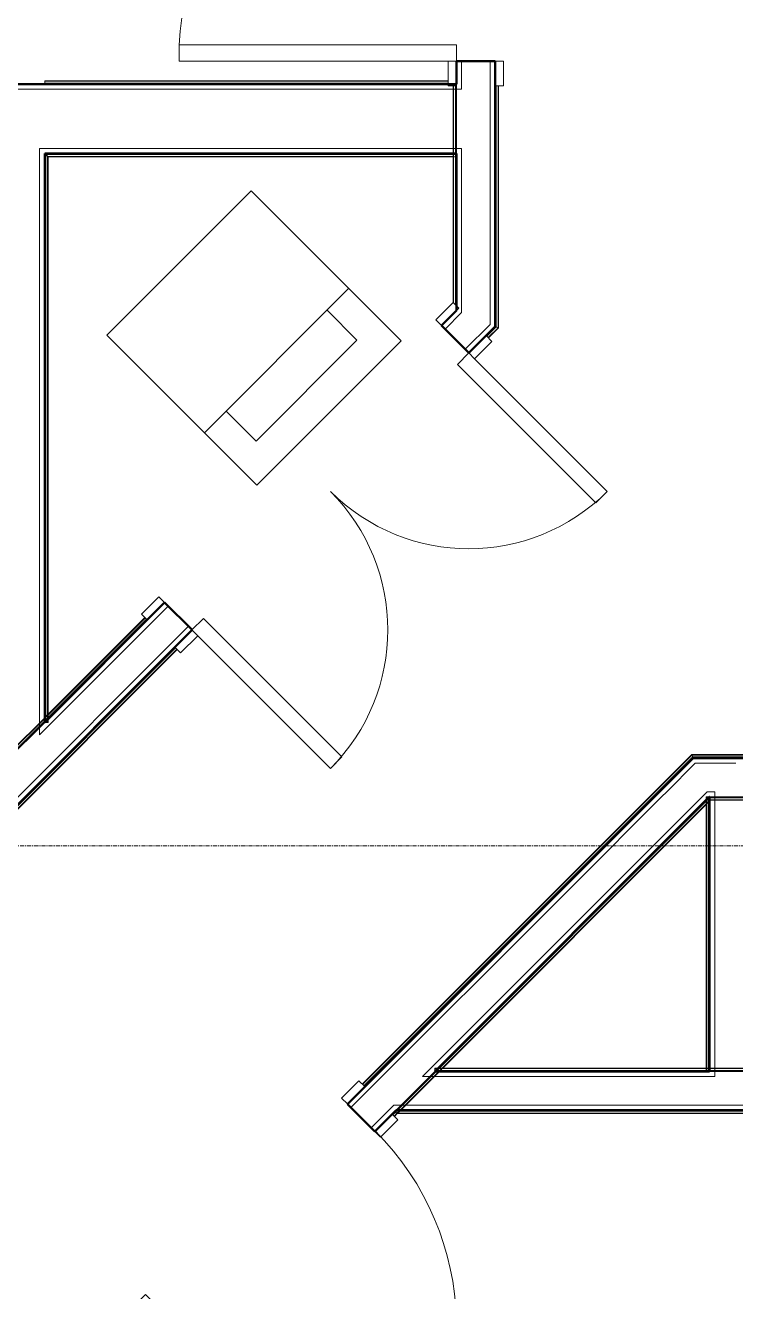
# Model space of a CAD drawing. Header units: inches. Extents: x -4235 to -464, y 9767 to 12344.
# Drawn here: x -2349.9 to -2262.8, y 11792.6 to 11947.7 of the extents above; entities that cross this region are included whole.
import ezdxf

# ---------------------------------------------------------------- set-up
doc = ezdxf.new("R2010")
doc.units = ezdxf.units.IN
doc.header["$MEASUREMENT"] = 0
doc.linetypes.add('Grid Line 1_2_', pattern=[0.875, 0.5, -0.125, 0.125, -0.125])
for name, color, linetype, lineweight in [('0-1', 7, 'Continuous', 5), ('0-2', 10, 'Continuous', 9), ('A-DOOR-1', 7, 'Continuous', 9), ('A-DOOR-2', 130, 'Continuous', 20), ('A-DOOR-FRAM-1', 130, 'Continuous', 20), ('A-WALL-1', 250, 'Continuous', 50), ('A-WALL-2', 50, 'Continuous', 13), ('A-WALL-3', 10, 'Continuous', 9), ('A-WALL-4', 254, 'Continuous', 9), ('A-WALL-5', 7, 'Continuous', 9), ('I-WALL-1', 250, 'Continuous', 50), ('I-WALL-2', 10, 'Continuous', 9), ('I-WALL-3', 254, 'Continuous', 9), ('I-WALL-4', 7, 'Continuous', 9), ('P-SANR-FIXT-1', 7, 'Continuous', 9), ('S-GRID-1', 1, 'Grid Line 1_2_', 9)]:
    doc.layers.add(name, color=color, linetype=linetype, lineweight=lineweight)

# ---------------------------------------------------------------- blocks, each defined once
blk = doc.blocks.new('Basic Wall _ INT - W4BØF - _5_8 GYP - 2X4 WOOD_BATT_ - 5_8 GYP_ - ___-2686781-BACKGROUND - 2ND FLOOR')
at = {"layer": 'A-WALL-3'}
for p, q in [((-2332.85, 11877.01), (-2334.97, 11874.89)), ((-2347.55, 11862.31), (-2352.3, 11857.56)), ((-2351.65, 11858.71), (-2347.55, 11862.8)), ((-2347.4, 11862.95), (-2347.35, 11863.01)), ((-2347.35, 11863.01), (-2347.25, 11863.1)), ((-2347.25, 11863.1), (-2347.14, 11863.22)), ((-2352.71, 11857.64), (-2352.59, 11857.76)), ((-2352.59, 11857.76), (-2352.5, 11857.85)), ((-2352.5, 11857.85), (-2352.44, 11857.91)), ((-2352.3, 11858.06), (-2351.68, 11858.68)), ((-2408.95, 11801.5), (-2408.95, 11801.41)), ((-2408.95, 11801.41), (-2408.95, 11801.2)), ((-2408.95, 11801.2), (-2408.95, 11801.11)), ((-2408.95, 11800.94), (-2408.95, 11800.91))]:
    blk.add_line(p, q, dxfattribs=at)
at = {"layer": 'A-WALL-4'}
for p, q in [((-2334.97, 11874.89), (-2347.55, 11862.31)), ((-2347.14, 11863.22), (-2335.21, 11875.14)), ((-2347.55, 11862.49), (-2351.67, 11858.37)), ((-2351.64, 11858.8), (-2347.55, 11862.89)), ((-2347.4, 11863.04), (-2347.35, 11863.1)), ((-2347.35, 11863.1), (-2347.25, 11863.19)), ((-2347.25, 11863.19), (-2347.14, 11863.31)), ((-2408.95, 11801.41), (-2352.71, 11857.64)), ((-2352.71, 11857.73), (-2352.59, 11857.85)), ((-2352.59, 11857.85), (-2352.5, 11857.94)), ((-2352.5, 11857.94), (-2352.44, 11858)), ((-2352.3, 11858.14), (-2351.68, 11858.77)), ((-2351.68, 11858.36), (-2352.3, 11857.74)), ((-2352.3, 11857.56), (-2408.95, 11800.91))]:
    blk.add_line(p, q, dxfattribs=at)
at = {"layer": 'A-WALL-5'}
for p, q in [((-2335.05, 11874.98), (-2347.55, 11862.49)), ((-2347.14, 11863.31), (-2335.26, 11875.18)), ((-2352.3, 11857.74), (-2408.95, 11801.09)), ((-2408.95, 11801.5), (-2352.71, 11857.73))]:
    blk.add_line(p, q, dxfattribs=at)
at = {"layer": 'A-WALL-5', "flags": 128}
for points in [[(-2408.95, 11801.09), (-2408.95, 11801.12), (-2408.95, 11801.2), (-2408.95, 11801.33), (-2408.95, 11801.5)], [(-2408.95, 11800.97), (-2408.95, 11801), (-2408.95, 11801.03), (-2408.95, 11801.05), (-2408.95, 11801.07), (-2408.95, 11801.08), (-2408.95, 11801.09)]]:
    blk.add_lwpolyline(points, dxfattribs=at)
blk = doc.blocks.new('Basic Wall _ INT - W4BØF - _5_8 GYP - 2X4 WOOD_BATT_ - 5_8 GYP_ - ___-2686782-BACKGROUND - 2ND FLOOR')
at = {"layer": 'A-WALL-3'}
for p, q in [((-2292.3, 11910.81), (-2292.32, 11910.82)), ((-2292.12, 11910.73), (-2292.18, 11910.76)), ((-2291.97, 11910.67), (-2292.12, 11910.73)), ((-2291.91, 11910.65), (-2291.97, 11910.67)), ((-2293.42, 11909.72), (-2295.55, 11907.6)), ((-2329.49, 11873.65), (-2331.61, 11871.53)), ((-2408.95, 11794.19), (-2408.95, 11794.16)), ((-2408.95, 11794), (-2408.95, 11793.91)), ((-2408.95, 11793.9), (-2408.95, 11793.7)), ((-2408.95, 11793.7), (-2408.95, 11793.61))]:
    blk.add_line(p, q, dxfattribs=at)
at = {"layer": 'A-WALL-4'}
for p, q in [((-2292.32, 11910.82), (-2293.42, 11909.72)), ((-2293.18, 11909.47), (-2291.97, 11910.67)), ((-2331.61, 11871.53), (-2408.95, 11794.19)), ((-2408.95, 11793.7), (-2331.36, 11871.29))]:
    blk.add_line(p, q, dxfattribs=at)
at = {"layer": 'A-WALL-5'}
for p, q in [((-2293.34, 11909.63), (-2292.2, 11910.77)), ((-2293.13, 11909.42), (-2291.91, 11910.65)), ((-2408.95, 11794.02), (-2331.52, 11871.44)), ((-2408.95, 11793.61), (-2331.32, 11871.24))]:
    blk.add_line(p, q, dxfattribs=at)
at = {"layer": 'A-WALL-5', "flags": 128}
for points in [[(-2292.28, 11910.8), (-2292.26, 11910.79), (-2292.24, 11910.78), (-2292.22, 11910.78), (-2292.21, 11910.77), (-2292.2, 11910.77), (-2292.2, 11910.77)], [(-2292.2, 11910.77), (-2292.18, 11910.76), (-2292.12, 11910.73), (-2292.03, 11910.7), (-2291.91, 11910.65)], [(-2408.95, 11794.02), (-2408.95, 11794.02), (-2408.95, 11794.03), (-2408.95, 11794.05), (-2408.95, 11794.07), (-2408.95, 11794.1), (-2408.95, 11794.13)], [(-2408.95, 11793.61), (-2408.95, 11793.78), (-2408.95, 11793.91), (-2408.95, 11793.99), (-2408.95, 11794.02)]]:
    blk.add_lwpolyline(points, dxfattribs=at)
blk = doc.blocks.new('Basic Wall _ INT - W4BØF - _5_8 GYP - 2X4 WOOD_BATT_ - 5_8 GYP_ - ___-2686784-BACKGROUND - 2ND FLOOR')
at = {"layer": 'A-WALL-3'}
for p, q in [((-2347.52, 11932), (-2347.55, 11932.02)), ((-2347.35, 11931.82), (-2347.41, 11931.88)), ((-2347.2, 11931.67), (-2347.34, 11931.82)), ((-2347.14, 11931.61), (-2347.2, 11931.67)), ((-2347.55, 11862.31), (-2347.52, 11862.31)), ((-2347.41, 11862.31), (-2347.35, 11862.31)), ((-2347.34, 11862.31), (-2347.2, 11862.31)), ((-2347.2, 11863.25), (-2347.2, 11863.11)), ((-2347.2, 11863.08), (-2347.2, 11862.97)), ((-2347.2, 11862.95), (-2347.2, 11862.88)), ((-2347.2, 11862.72), (-2347.2, 11862.66)), ((-2347.2, 11862.64), (-2347.2, 11862.31)), ((-2347.2, 11862.31), (-2347.14, 11862.31))]:
    blk.add_line(p, q, dxfattribs=at)
at = {"layer": 'A-WALL-4'}
for p, q in [((-2347.55, 11862.31), (-2347.55, 11932.02)), ((-2347.2, 11931.67), (-2347.2, 11863.25)), ((-2347.51, 11862.31), (-2347.55, 11862.31)), ((-2347.46, 11862.31), (-2347.51, 11862.31)), ((-2347.42, 11862.31), (-2347.46, 11862.31)), ((-2347.42, 11862.31), (-2347.42, 11862.43)), ((-2347.35, 11862.31), (-2347.42, 11862.31)), ((-2347.14, 11862.31), (-2347.35, 11862.31)), ((-2347.14, 11863.31), (-2347.14, 11863.17)), ((-2347.14, 11863.14), (-2347.14, 11863.03)), ((-2347.14, 11863.01), (-2347.14, 11862.94)), ((-2347.14, 11862.78), (-2347.14, 11862.72)), ((-2347.14, 11862.7), (-2347.14, 11862.31))]:
    blk.add_line(p, q, dxfattribs=at)
at = {"layer": 'A-WALL-5'}
for p, q in [((-2347.42, 11862.43), (-2347.42, 11931.9)), ((-2347.14, 11931.61), (-2347.14, 11863.31))]:
    blk.add_line(p, q, dxfattribs=at)
at = {"layer": 'A-WALL-5', "flags": 128}
for points in [[(-2347.51, 11931.98), (-2347.48, 11931.96), (-2347.46, 11931.94), (-2347.45, 11931.92), (-2347.43, 11931.91), (-2347.43, 11931.9), (-2347.42, 11931.9)], [(-2347.42, 11931.9), (-2347.4, 11931.88), (-2347.35, 11931.82), (-2347.25, 11931.73), (-2347.14, 11931.61)]]:
    blk.add_lwpolyline(points, dxfattribs=at)
blk = doc.blocks.new('Stacked Washer and Dryer - 26_x25_ - Private-1372850-BACKGROUND - 2ND FLOOR')
at = {"layer": 'P-SANR-FIXT-1'}
for p, q in [((0, 12.5), (26, 12.5)), ((0, 12.5), (0, -12.5)), ((16.90625, -12.5), (16.90625, 12.5)), ((26, 12.5), (26, -12.5)), ((22.09375, 8.75), (16.90625, 8.75)), ((22.09375, -8.75), (22.09375, 8.75)), ((16.90625, -8.75), (22.09375, -8.75)), ((26, -12.5), (0, -12.5))]:
    blk.add_line(p, q, dxfattribs=at)
blk = doc.blocks.new('SWING - DOUBLE - FLUSH - 4-0 x 6-8 - DUMMY-3207495-BACKGROUND - 2ND FLOOR')
at = {"layer": 'A-DOOR-1'}
for p, q in [((-27, 2.375), (-27, 3.375)), ((-27, 3.375), (-24, 3.375)), ((-24, 3.375), (-24, 2.375)), ((24, 2.375), (24, 3.375)), ((24, 3.375), (27, 3.375)), ((27, 3.375), (27, 2.375)), ((-24, 2.375), (-27, 2.375)), ((27, 2.375), (24, 2.375)), ((-27, -2.375), (-24, -2.375)), ((-27, -3.375), (-27, -2.375)), ((-24, -2.375), (-24, -3.375)), ((24, -2.375), (27, -2.375)), ((24, -3.375), (24, -2.375)), ((27, -2.375), (27, -3.375)), ((-24, -3.375), (-27, -3.375)), ((27, -3.375), (24, -3.375))]:
    blk.add_line(p, q, dxfattribs=at)
for centre, start, end in [((-24, -2.375), 270, 0), ((24, -2.375), 180, 270)]:
    blk.add_arc(centre, 24, start, end, dxfattribs=at)
at = {"layer": 'A-DOOR-2'}
for p, q in [((-22, -2.375), (-24, -2.375)), ((-22, -26.375), (-22, -2.375)), ((22, -2.375), (24, -2.375)), ((22, -26.375), (22, -2.375)), ((-24, -3.375), (-24, -26.375)), ((24, -3.375), (24, -26.375)), ((-24, -26.375), (-22, -26.375)), ((24, -26.375), (22, -26.375))]:
    blk.add_line(p, q, dxfattribs=at)
blk = doc.blocks.new('Basic Wall _ INT - W4BØF - _5_8 GYP - 2X4 WOOD_BATT_ - 5_8 GYP_ - ___-2694749-BACKGROUND - 2ND FLOOR')
at = {"layer": 'A-WALL-3'}
for p, q in [((-2266.08, 11853.2), (-2266.07, 11853.18)), ((-2261.29, 11853.2), (-2266.04, 11853.2)), ((-2266.03, 11853.06), (-2266, 11853)), ((-2266, 11853), (-2265.94, 11852.85)), ((-2103.97, 11853.2), (-2108.72, 11853.2)), ((-2076.21, 11853.2), (-2076.8, 11853.2)), ((-2076.17, 11853.2), (-2076.17, 11853.16)), ((-2076.17, 11853.18), (-2076.17, 11853.2)), ((-2076.17, 11853.16), (-2076.17, 11853.14)), ((-2076.17, 11853.14), (-2076.17, 11853.08)), ((-2076.17, 11853.08), (-2076.17, 11853.06)), ((-2076.17, 11853.06), (-2076.17, 11852.79)), ((-2076.17, 11853), (-2076.17, 11853.06)), ((-2076.17, 11852.85), (-2076.17, 11853)), ((-2265.94, 11852.85), (-2265.91, 11852.79)), ((-2265.94, 11852.85), (-2265.41, 11852.85)), ((-2265.37, 11852.85), (-2261.29, 11852.85)), ((-2261.14, 11852.85), (-2261.08, 11852.85)), ((-2261.08, 11852.85), (-2260.99, 11852.85)), ((-2260.99, 11852.85), (-2260.87, 11852.85)), ((-2109.14, 11852.85), (-2109.02, 11852.85)), ((-2109.02, 11852.85), (-2108.93, 11852.85)), ((-2108.93, 11852.85), (-2108.87, 11852.85)), ((-2108.72, 11852.85), (-2103.97, 11852.85)), ((-2103.83, 11852.85), (-2103.77, 11852.85)), ((-2103.77, 11852.85), (-2103.68, 11852.85)), ((-2103.68, 11852.85), (-2103.56, 11852.85)), ((-2076.8, 11852.85), (-2076.2, 11852.85)), ((-2076.17, 11852.79), (-2076.17, 11852.85))]:
    blk.add_line(p, q, dxfattribs=at)
at = {"layer": 'A-WALL-4'}
for p, q in [((-2266.03, 11853.08), (-2265.41, 11853.08)), ((-2265.4, 11853.08), (-2261.29, 11853.08)), ((-2108.72, 11853.2), (-2261.29, 11853.2)), ((-2108.72, 11853.08), (-2103.97, 11853.08)), ((-2076.8, 11853.2), (-2103.97, 11853.2)), ((-2076.8, 11853.08), (-2076.21, 11853.08)), ((-2265.91, 11852.79), (-2265.41, 11852.79)), ((-2265.37, 11852.79), (-2261.29, 11852.79)), ((-2261.14, 11852.79), (-2261.08, 11852.79)), ((-2261.08, 11852.79), (-2260.99, 11852.79)), ((-2260.99, 11852.79), (-2260.87, 11852.79)), ((-2260.87, 11852.85), (-2109.14, 11852.85)), ((-2109.14, 11852.79), (-2109.02, 11852.79)), ((-2109.02, 11852.79), (-2108.93, 11852.79)), ((-2108.93, 11852.79), (-2108.87, 11852.79)), ((-2108.72, 11852.79), (-2103.97, 11852.79)), ((-2103.83, 11852.79), (-2103.77, 11852.79)), ((-2103.77, 11852.79), (-2103.68, 11852.79)), ((-2103.68, 11852.79), (-2103.56, 11852.79)), ((-2103.56, 11852.85), (-2076.8, 11852.85)), ((-2076.8, 11852.79), (-2076.2, 11852.79))]:
    blk.add_line(p, q, dxfattribs=at)
at = {"layer": 'A-WALL-4', "flags": 128}
for points in [[(-2266.03, 11853.08), (-2266.03, 11853.08), (-2266.04, 11853.09), (-2266.04, 11853.1), (-2266.05, 11853.12), (-2266.06, 11853.14)], [(-2265.91, 11852.79), (-2265.96, 11852.91), (-2266, 11853), (-2266.02, 11853.06), (-2266.03, 11853.08)]]:
    blk.add_lwpolyline(points, dxfattribs=at)
at = {"layer": 'A-WALL-5'}
for p, q in [((-2266.06, 11853.14), (-2266.07, 11853.16)), ((-2261.29, 11853.08), (-2108.72, 11853.08)), ((-2103.97, 11853.08), (-2076.8, 11853.08)), ((-2260.87, 11852.79), (-2109.14, 11852.79)), ((-2103.56, 11852.79), (-2076.8, 11852.79))]:
    blk.add_line(p, q, dxfattribs=at)
blk = doc.blocks.new('Basic Wall _ INT - W4BØF - _5_8 GYP - 2X4 WOOD_BATT_ - 5_8 GYP_ - ___-2694750-BACKGROUND - 2ND FLOOR')
at = {"layer": 'A-WALL-3'}
for p, q in [((-2268.22, 11858.37), (-2268.2, 11858.31)), ((-2268.2, 11858.31), (-2268.14, 11858.16)), ((-2268.13, 11858.16), (-2268.11, 11858.09)), ((-2268.06, 11857.98), (-2268.05, 11857.95)), ((-2243.94, 11858.31), (-2243.82, 11858.31)), ((-2243.82, 11858.31), (-2243.73, 11858.31)), ((-2243.73, 11858.31), (-2243.67, 11858.31)), ((-2238.78, 11857.95), (-2243.53, 11857.95)), ((-2243.52, 11858.31), (-2238.79, 11858.31)), ((-2238.63, 11858.31), (-2238.57, 11858.31)), ((-2238.57, 11858.31), (-2238.48, 11858.31)), ((-2238.48, 11858.31), (-2238.36, 11858.31)), ((-2203.03, 11858.31), (-2169.78, 11858.31)), ((-2169.78, 11858.08), (-2203.03, 11858.08)), ((-2169.78, 11857.95), (-2203.03, 11857.95)), ((-2139.89, 11858.31), (-2139.78, 11858.31)), ((-2139.78, 11857.95), (-2139.89, 11857.95)), ((-2139.78, 11858.31), (-2076.8, 11858.31)), ((-2076.8, 11858.08), (-2139.78, 11858.08)), ((-2076.8, 11857.95), (-2139.78, 11857.95)), ((-2076.8, 11858.31), (-2076.17, 11858.31)), ((-2076.17, 11857.95), (-2076.8, 11857.95)), ((-2076.17, 11858.31), (-2076.17, 11858.37)), ((-2076.17, 11858.37), (-2076.17, 11858.25)), ((-2076.17, 11858.16), (-2076.17, 11858.31)), ((-2076.17, 11858.25), (-2076.17, 11858.16)), ((-2076.17, 11858.09), (-2076.17, 11858.16)), ((-2076.17, 11858.16), (-2076.17, 11858.1)), ((-2076.17, 11858.1), (-2076.17, 11858.08)), ((-2076.17, 11858.08), (-2076.17, 11858)), ((-2076.17, 11858.08), (-2076.17, 11858.08)), ((-2076.17, 11858), (-2076.17, 11857.95)), ((-2076.17, 11857.95), (-2076.17, 11857.98))]:
    blk.add_line(p, q, dxfattribs=at)
at = {"layer": 'A-WALL-4'}
for p, q in [((-2268.2, 11858.31), (-2243.94, 11858.31)), ((-2243.53, 11857.95), (-2268.05, 11857.95)), ((-2243.94, 11858.37), (-2243.82, 11858.37)), ((-2243.82, 11858.37), (-2243.73, 11858.37)), ((-2243.73, 11858.37), (-2243.67, 11858.37)), ((-2242.9, 11858.08), (-2243.52, 11858.08)), ((-2243.51, 11858.37), (-2238.79, 11858.37)), ((-2238.78, 11858.08), (-2242.88, 11858.08)), ((-2203.03, 11857.95), (-2238.78, 11857.95)), ((-2238.63, 11858.37), (-2238.57, 11858.37)), ((-2238.57, 11858.37), (-2238.48, 11858.37)), ((-2238.48, 11858.37), (-2238.36, 11858.37)), ((-2238.36, 11858.31), (-2203.03, 11858.31)), ((-2203.03, 11858.37), (-2169.78, 11858.37)), ((-2139.78, 11858.08), (-2139.89, 11858.08)), ((-2139.78, 11858.37), (-2076.17, 11858.37)), ((-2076.17, 11858.08), (-2076.8, 11858.08))]:
    blk.add_line(p, q, dxfattribs=at)
at = {"layer": 'A-WALL-5'}
for p, q in [((-2268.22, 11858.37), (-2243.94, 11858.37)), ((-2243.52, 11858.08), (-2268.1, 11858.08)), ((-2203.03, 11858.08), (-2238.78, 11858.08)), ((-2238.36, 11858.37), (-2203.03, 11858.37)), ((-2139.89, 11858.37), (-2139.78, 11858.37))]:
    blk.add_line(p, q, dxfattribs=at)
at = {"layer": 'A-WALL-5', "flags": 128}
for points in [[(-2268.1, 11858.08), (-2268.11, 11858.1), (-2268.13, 11858.16), (-2268.17, 11858.25), (-2268.22, 11858.37)], [(-2268.07, 11858), (-2268.08, 11858.02), (-2268.09, 11858.04), (-2268.09, 11858.06), (-2268.1, 11858.07), (-2268.1, 11858.08), (-2268.1, 11858.08)]]:
    blk.add_lwpolyline(points, dxfattribs=at)
blk = doc.blocks.new('Basic Wall _ INT - W4BØF - _5_8 GYP - 2X4 WOOD_BATT_ - 5_8 GYP_ - ___-2694751-BACKGROUND - 2ND FLOOR')
at = {"layer": 'A-WALL-3'}
for p, q in [((-2304.48, 11814.8), (-2304.48, 11814.78)), ((-2304.48, 11814.7), (-2304.48, 11814.72)), ((-2304.48, 11814.6), (-2304.48, 11814.52)), ((-2304.48, 11814.51), (-2304.48, 11814.45)), ((-2304.48, 11814.45), (-2304.48, 11814.39)), ((-2304.48, 11814.45), (-2304.42, 11814.45)), ((-2304.41, 11814.45), (-2304.25, 11814.45))]:
    blk.add_line(p, q, dxfattribs=at)
at = {"layer": 'A-WALL-4'}
for p, q in [((-2258.07, 11814.8), (-2304.48, 11814.8)), ((-2304.48, 11814.72), (-2304.48, 11814.74)), ((-2304.48, 11814.68), (-2304.48, 11814.7)), ((-2304.48, 11814.66), (-2304.48, 11814.68)), ((-2304.48, 11814.52), (-2304.48, 11814.6)), ((-2304.48, 11814.39), (-2304.48, 11814.51)), ((-2304.47, 11814.39), (-2304.31, 11814.39)), ((-2304.25, 11814.45), (-2258.07, 11814.45))]:
    blk.add_line(p, q, dxfattribs=at)
at = {"layer": 'A-WALL-5'}
for p, q in [((-2304.48, 11814.76), (-2304.48, 11814.8)), ((-2304.48, 11814.74), (-2304.48, 11814.76)), ((-2304.48, 11814.68), (-2258.07, 11814.68)), ((-2304.31, 11814.39), (-2258.07, 11814.39))]:
    blk.add_line(p, q, dxfattribs=at)
blk = doc.blocks.new('Basic Wall _ INT - W4BØF - _5_8 GYP - 2X4 WOOD_BATT_ - 5_8 GYP_ - ___-2694752-BACKGROUND - 2ND FLOOR')
at = {"layer": 'A-WALL-3'}
for p, q in [((-2299.73, 11819.97), (-2299.73, 11819.91)), ((-2299.73, 11819.91), (-2299.73, 11819.76)), ((-2299.73, 11819.91), (-2299.4, 11819.91)), ((-2299.73, 11819.76), (-2299.73, 11819.69)), ((-2299.73, 11819.58), (-2299.73, 11819.55)), ((-2299.38, 11819.91), (-2299.32, 11819.91)), ((-2299.16, 11819.91), (-2299.1, 11819.91)), ((-2299.07, 11819.91), (-2298.97, 11819.91)), ((-2298.93, 11819.91), (-2298.8, 11819.91)), ((-2266.45, 11819.91), (-2266.33, 11819.91)), ((-2266.33, 11819.91), (-2266.24, 11819.91)), ((-2266.24, 11819.91), (-2266.18, 11819.91)), ((-2266.04, 11819.91), (-2261.95, 11819.91)), ((-2261.29, 11819.55), (-2266.04, 11819.55))]:
    blk.add_line(p, q, dxfattribs=at)
at = {"layer": 'A-WALL-4'}
for p, q in [((-2299.73, 11819.68), (-2299.73, 11819.97)), ((-2299.73, 11819.97), (-2299.34, 11819.97)), ((-2299.61, 11819.68), (-2299.73, 11819.68)), ((-2299.73, 11819.6), (-2299.73, 11819.68)), ((-2299.73, 11819.55), (-2299.73, 11819.6)), ((-2266.04, 11819.55), (-2299.73, 11819.55)), ((-2299.32, 11819.97), (-2299.26, 11819.97)), ((-2299.1, 11819.97), (-2299.03, 11819.97)), ((-2299.01, 11819.97), (-2298.9, 11819.97)), ((-2298.87, 11819.97), (-2298.73, 11819.97)), ((-2298.8, 11819.91), (-2266.45, 11819.91)), ((-2266.45, 11819.97), (-2266.33, 11819.97)), ((-2266.33, 11819.97), (-2266.24, 11819.97)), ((-2266.24, 11819.97), (-2266.18, 11819.97)), ((-2266.04, 11819.97), (-2261.95, 11819.97)), ((-2261.92, 11819.68), (-2266.04, 11819.68))]:
    blk.add_line(p, q, dxfattribs=at)
at = {"layer": 'A-WALL-5'}
for p, q in [((-2266.04, 11819.68), (-2299.61, 11819.68)), ((-2298.73, 11819.97), (-2266.45, 11819.97))]:
    blk.add_line(p, q, dxfattribs=at)
blk = doc.blocks.new('Basic Wall _ INT - W4BØF - _5_8 GYP - 2X4 WOOD_BATT_ - 5_8 GYP_ - ___-2694755-BACKGROUND - 2ND FLOOR')
at = {"layer": 'A-WALL-3'}
for p, q in [((-2268.2, 11858.31), (-2268.22, 11858.37)), ((-2268.14, 11858.16), (-2268.2, 11858.31)), ((-2268.11, 11858.09), (-2268.13, 11858.16)), ((-2268.05, 11857.95), (-2268.06, 11857.98)), ((-2310.44, 11815.56), (-2308.32, 11817.69))]:
    blk.add_line(p, q, dxfattribs=at)
at = {"layer": 'A-WALL-4'}
for p, q in [((-2268.2, 11858.31), (-2308.57, 11817.93)), ((-2308.32, 11817.69), (-2268.05, 11857.95))]:
    blk.add_line(p, q, dxfattribs=at)
at = {"layer": 'A-WALL-5'}
for p, q in [((-2268.22, 11858.37), (-2308.61, 11817.98)), ((-2268.1, 11858.08), (-2308.41, 11817.77))]:
    blk.add_line(p, q, dxfattribs=at)
at = {"layer": 'A-WALL-5', "flags": 128}
for points in [[(-2268.22, 11858.37), (-2268.17, 11858.25), (-2268.13, 11858.16), (-2268.11, 11858.1), (-2268.1, 11858.08)], [(-2268.1, 11858.08), (-2268.1, 11858.08), (-2268.1, 11858.07), (-2268.09, 11858.06), (-2268.09, 11858.04), (-2268.08, 11858.02), (-2268.07, 11858)]]:
    blk.add_lwpolyline(points, dxfattribs=at)
blk = doc.blocks.new('Basic Wall _ INT - W4BØF - _5_8 GYP - 2X4 WOOD_BATT_ - 5_8 GYP_ - ___-2694756-BACKGROUND - 2ND FLOOR')
at = {"layer": 'A-WALL-3'}
for p, q in [((-2266.07, 11853.18), (-2266.08, 11853.2)), ((-2266, 11853), (-2266.03, 11853.06)), ((-2265.94, 11852.85), (-2266, 11853)), ((-2266.33, 11852.46), (-2266.45, 11852.34)), ((-2266.24, 11852.55), (-2266.33, 11852.46)), ((-2266.18, 11852.61), (-2266.24, 11852.55)), ((-2265.94, 11852.85), (-2266.04, 11852.76)), ((-2265.91, 11852.79), (-2265.94, 11852.85)), ((-2304.48, 11814.8), (-2299.73, 11819.55)), ((-2299.86, 11818.93), (-2303.36, 11815.43)), ((-2299.24, 11819.55), (-2299.85, 11818.94)), ((-2299.04, 11819.76), (-2299.09, 11819.7)), ((-2298.94, 11819.85), (-2299.03, 11819.76)), ((-2298.83, 11819.97), (-2298.94, 11819.85)), ((-2307.08, 11812.21), (-2304.96, 11814.33)), ((-2304.28, 11814.51), (-2304.37, 11814.42)), ((-2304.19, 11814.6), (-2304.28, 11814.51)), ((-2304.13, 11814.66), (-2304.19, 11814.6)), ((-2303.37, 11815.42), (-2303.99, 11814.8))]:
    blk.add_line(p, q, dxfattribs=at)
at = {"layer": 'A-WALL-4'}
for p, q in [((-2299.73, 11819.55), (-2266.08, 11853.2)), ((-2266.45, 11852.34), (-2298.83, 11819.97)), ((-2266.33, 11852.37), (-2266.45, 11852.25)), ((-2266.24, 11852.46), (-2266.33, 11852.37)), ((-2266.18, 11852.52), (-2266.24, 11852.47)), ((-2265.91, 11852.79), (-2266.04, 11852.67)), ((-2303.66, 11815.45), (-2300.18, 11818.93)), ((-2299.77, 11818.93), (-2303.27, 11815.43)), ((-2300.18, 11818.93), (-2299.56, 11819.55)), ((-2299.15, 11819.55), (-2299.76, 11818.94)), ((-2298.95, 11819.76), (-2299, 11819.7)), ((-2298.86, 11819.85), (-2298.95, 11819.76)), ((-2298.74, 11819.97), (-2298.85, 11819.85)), ((-2304.96, 11814.33), (-2304.48, 11814.8)), ((-2304.4, 11814.39), (-2304.71, 11814.08)), ((-2304.31, 11814.8), (-2303.68, 11815.43)), ((-2304.19, 11814.51), (-2304.28, 11814.42)), ((-2304.1, 11814.6), (-2304.19, 11814.51)), ((-2304.04, 11814.66), (-2304.1, 11814.6)), ((-2303.28, 11815.42), (-2303.9, 11814.8))]:
    blk.add_line(p, q, dxfattribs=at)
at = {"layer": 'A-WALL-4', "flags": 128}
for points in [[(-2266.06, 11853.14), (-2266.05, 11853.12), (-2266.04, 11853.1), (-2266.04, 11853.09), (-2266.03, 11853.08), (-2266.03, 11853.08)], [(-2266.03, 11853.08), (-2266.02, 11853.06), (-2266, 11853), (-2265.96, 11852.91), (-2265.91, 11852.79)]]:
    blk.add_lwpolyline(points, dxfattribs=at)
at = {"layer": 'A-WALL-5'}
for p, q in [((-2299.56, 11819.55), (-2266.04, 11853.08)), ((-2266.07, 11853.16), (-2266.06, 11853.14)), ((-2266.45, 11852.25), (-2298.73, 11819.97)), ((-2304.87, 11814.24), (-2304.31, 11814.8)), ((-2304.28, 11814.42), (-2304.67, 11814.03))]:
    blk.add_line(p, q, dxfattribs=at)
blk = doc.blocks.new('SWING - SINGLE - FLUSH - 2-10 x 6-8 - PRIVACY-3199407-BACKGROUND - 2ND FLOOR')
at = {"layer": 'A-DOOR-1'}
blk.add_arc((17, 2.37), 34.07, 93.3657, 180, dxfattribs=at)
at = {"layer": 'A-DOOR-2'}
for p, q in [((15, 2.37), (15, 36.38)), ((17, 36.38), (15, 36.38)), ((17, 2.37), (17, 36.38)), ((17, 2.37), (15, 2.37))]:
    blk.add_line(p, q, dxfattribs=at)
at = {"layer": 'A-DOOR-FRAM-1'}
for p, q in [((-17, 3.37), (-20, 3.37)), ((-20, 3.37), (-20, 2.37)), ((-17, 2.37), (-17, 3.37)), ((20, 3.37), (17, 3.37)), ((17, 3.37), (17, 2.37)), ((20, 2.37), (20, 3.37)), ((-20, 2.37), (-17, 2.37)), ((17, 2.37), (20, 2.37)), ((-17, -2.38), (-20, -2.38)), ((-20, -2.38), (-20, -3.38)), ((-17, -3.38), (-17, -2.38)), ((20, -2.38), (17, -2.38)), ((17, -2.38), (17, -3.38)), ((20, -3.38), (20, -2.38)), ((-20, -3.38), (-17, -3.38)), ((17, -3.38), (20, -3.38))]:
    blk.add_line(p, q, dxfattribs=at)
blk = doc.blocks.new('Basic Wall _ INT - W4BØF - _5_8 GYP - 2X4 WOOD_BATT_ - 5_8 GYP_ - ___-2694766-BACKGROUND - 2ND FLOOR')
at = {"layer": 'A-WALL-3'}
for p, q in [((-2297.42, 11940.33), (-2297.42, 11932.02)), ((-2297.07, 11932.02), (-2297.07, 11940.33)), ((-2297.42, 11931.88), (-2297.42, 11931.82)), ((-2297.42, 11931.82), (-2297.42, 11931.73)), ((-2297.42, 11931.73), (-2297.42, 11931.61))]:
    blk.add_line(p, q, dxfattribs=at)
at = {"layer": 'A-WALL-4'}
for p, q in [((-2297.49, 11940.33), (-2297.49, 11932.02)), ((-2297.2, 11940.33), (-2297.2, 11939.9)), ((-2297.2, 11939.88), (-2297.2, 11932.02)), ((-2297.49, 11931.88), (-2297.49, 11931.82)), ((-2297.49, 11931.82), (-2297.49, 11931.73)), ((-2297.49, 11931.73), (-2297.49, 11931.61)), ((-2297.42, 11931.61), (-2297.42, 11913.72)), ((-2297.07, 11913.37), (-2297.07, 11932.02))]:
    blk.add_line(p, q, dxfattribs=at)
at = {"layer": 'A-WALL-5'}
for p, q in [((-2297.49, 11931.61), (-2297.49, 11913.78)), ((-2297.2, 11932.02), (-2297.2, 11913.49))]:
    blk.add_line(p, q, dxfattribs=at)
blk = doc.blocks.new('Basic Wall _ INT - W4BØF - _5_8 GYP - 2X4 WOOD_BATT_ - 5_8 GYP_ - ___-2694765-BACKGROUND - 2ND FLOOR')
at = {"layer": 'A-WALL-3'}
for p, q in [((-2292.32, 11940.33), (-2292.32, 11943.33)), ((-2292.32, 11910.82), (-2292.3, 11910.81)), ((-2292.18, 11910.76), (-2292.12, 11910.73)), ((-2292.12, 11910.73), (-2291.97, 11910.67)), ((-2291.97, 11910.67), (-2291.91, 11910.65))]:
    blk.add_line(p, q, dxfattribs=at)
at = {"layer": 'A-WALL-4'}
for p, q in [((-2292.32, 11910.82), (-2292.32, 11940.33)), ((-2291.97, 11940.33), (-2291.97, 11910.67))]:
    blk.add_line(p, q, dxfattribs=at)
at = {"layer": 'A-WALL-5'}
for p, q in [((-2292.2, 11910.77), (-2292.2, 11940.33)), ((-2291.91, 11940.33), (-2291.91, 11910.65))]:
    blk.add_line(p, q, dxfattribs=at)
at = {"layer": 'A-WALL-5', "flags": 128}
for points in [[(-2292.2, 11910.77), (-2292.2, 11910.77), (-2292.21, 11910.77), (-2292.22, 11910.78), (-2292.24, 11910.78), (-2292.26, 11910.79), (-2292.28, 11910.8)], [(-2291.91, 11910.65), (-2292.03, 11910.7), (-2292.12, 11910.73), (-2292.18, 11910.76), (-2292.2, 11910.77)]]:
    blk.add_lwpolyline(points, dxfattribs=at)
blk = doc.blocks.new('SWING - SINGLE - FLUSH - 2-10 x 6-8 - PRIVACY-3199405-BACKGROUND - 2ND FLOOR')
at = {"layer": 'A-DOOR-1'}
blk.add_arc((17, -2.37), 34.07, 180, 266.6343, dxfattribs=at)
at = {"layer": 'A-DOOR-2'}
for p, q in [((15, -2.37), (15, -36.38)), ((17, -2.37), (15, -2.37)), ((17, -2.37), (17, -36.38)), ((17, -36.38), (15, -36.38))]:
    blk.add_line(p, q, dxfattribs=at)
at = {"layer": 'A-DOOR-FRAM-1'}
for p, q in [((-20, 2.38), (-20, 3.38)), ((-20, 3.38), (-17, 3.38)), ((-17, 3.38), (-17, 2.38)), ((17, 2.38), (17, 3.38)), ((17, 3.38), (20, 3.38)), ((20, 3.38), (20, 2.38)), ((-17, 2.38), (-20, 2.38)), ((20, 2.38), (17, 2.38)), ((-20, -2.37), (-17, -2.37)), ((-20, -3.37), (-20, -2.37)), ((-17, -2.37), (-17, -3.37)), ((17, -2.37), (20, -2.37)), ((17, -3.37), (17, -2.37)), ((20, -2.37), (20, -3.37)), ((-17, -3.37), (-20, -3.37)), ((20, -3.37), (17, -3.37))]:
    blk.add_line(p, q, dxfattribs=at)
blk = doc.blocks.new('Basic Wall _ INT - W8BØF - _5_8 GYP - 2X8 WOOD_BATT_ - 5_8 GYP_ - ___-2699242-BACKGROUND - 2ND FLOOR')
at = {"layer": 'I-WALL-3'}
for p, q in [((-2347.55, 11940.94), (-2347.55, 11940.88)), ((-2347.55, 11940.88), (-2347.55, 11940.73)), ((-2298.07, 11940.88), (-2347.55, 11940.88)), ((-2347.55, 11940.73), (-2347.55, 11940.66)), ((-2347.55, 11940.55), (-2347.55, 11940.52)), ((-2347.55, 11940.52), (-2298.07, 11940.52))]:
    blk.add_line(p, q, dxfattribs=at)
at = {"layer": 'I-WALL-4'}
for p, q in [((-2347.55, 11940.65), (-2347.55, 11940.94)), ((-2298.07, 11940.94), (-2347.55, 11940.94)), ((-2298.07, 11940.65), (-2347.55, 11940.65)), ((-2347.55, 11940.57), (-2347.55, 11940.65)), ((-2347.55, 11940.52), (-2347.55, 11940.57))]:
    blk.add_line(p, q, dxfattribs=at)
blk = doc.blocks.new('Basic Wall _ INT - W8BØF - _5_8 GYP - 2X8 WOOD_BATT_ - 5_8 GYP_ - ___-2704624-BACKGROUND - 2ND FLOOR')
at = {"layer": 'I-WALL-2'}
for p, q in [((-2347.55, 11932.02), (-2347.52, 11932)), ((-2347.41, 11931.88), (-2347.35, 11931.82)), ((-2347.34, 11931.82), (-2347.2, 11931.67)), ((-2347.2, 11931.67), (-2347.14, 11931.61)), ((-2297.31, 11931.67), (-2297.49, 11931.67)), ((-2297.07, 11932), (-2297.07, 11932.02)), ((-2297.07, 11931.96), (-2297.07, 11931.9)), ((-2297.07, 11931.9), (-2297.07, 11931.9)), ((-2297.07, 11931.9), (-2297.07, 11931.82)), ((-2297.07, 11931.82), (-2297.07, 11931.88)), ((-2297.07, 11931.82), (-2297.07, 11931.73)), ((-2297.07, 11931.67), (-2297.07, 11931.82)), ((-2297.07, 11931.73), (-2297.07, 11931.61)), ((-2297.07, 11931.61), (-2297.07, 11931.67))]:
    blk.add_line(p, q, dxfattribs=at)
at = {"layer": 'I-WALL-3'}
for p, q in [((-2347.55, 11932.02), (-2297.07, 11932.02)), ((-2297.49, 11931.67), (-2347.2, 11931.67)), ((-2297.31, 11931.61), (-2297.49, 11931.61)), ((-2297.07, 11932.02), (-2297.07, 11931.98)), ((-2297.07, 11931.98), (-2297.07, 11931.96))]:
    blk.add_line(p, q, dxfattribs=at)
at = {"layer": 'I-WALL-4'}
for p, q in [((-2347.51, 11931.98), (-2347.55, 11932.02)), ((-2347.42, 11931.9), (-2297.07, 11931.9)), ((-2297.49, 11931.61), (-2347.14, 11931.61))]:
    blk.add_line(p, q, dxfattribs=at)
at = {"layer": 'I-WALL-4', "flags": 128}
for points in [[(-2347.42, 11931.9), (-2347.43, 11931.9), (-2347.43, 11931.91), (-2347.45, 11931.92), (-2347.46, 11931.94), (-2347.48, 11931.96), (-2347.51, 11931.98)], [(-2347.14, 11931.61), (-2347.25, 11931.73), (-2347.35, 11931.82), (-2347.4, 11931.88), (-2347.42, 11931.9)]]:
    blk.add_lwpolyline(points, dxfattribs=at)
blk = doc.blocks.new('Basic Wall _ INT - W4BØF - _5_8 GYP - 2X4 WOOD_BATT_ - 5_8 GYP_ - ___-3211130-BACKGROUND - 2ND FLOOR')
at = {"layer": 'A-WALL-3'}
for p, q in [((-2266.39, 11853.2), (-2266.45, 11853.2)), ((-2266.45, 11853.2), (-2266.33, 11853.2)), ((-2266.24, 11853.2), (-2266.39, 11853.2)), ((-2266.39, 11853.2), (-2266.39, 11852.84)), ((-2266.33, 11853.2), (-2266.24, 11853.2)), ((-2266.18, 11853.2), (-2266.24, 11853.2)), ((-2266.24, 11853.2), (-2266.18, 11853.2)), ((-2266.18, 11853.2), (-2266.16, 11853.2)), ((-2266.16, 11853.2), (-2266.15, 11853.2)), ((-2266.15, 11853.2), (-2266.14, 11853.2)), ((-2266.14, 11853.2), (-2266.12, 11853.2)), ((-2266.12, 11853.2), (-2266.1, 11853.2)), ((-2266.1, 11853.2), (-2266.08, 11853.2)), ((-2266.04, 11853.2), (-2266.06, 11853.2)), ((-2266.39, 11852.7), (-2266.39, 11852.62)), ((-2266.39, 11852.62), (-2266.39, 11852.49)), ((-2266.39, 11852.49), (-2266.39, 11852.32)), ((-2266.33, 11819.55), (-2266.45, 11819.55)), ((-2266.45, 11819.55), (-2266.39, 11819.55)), ((-2266.39, 11819.97), (-2266.39, 11819.88)), ((-2266.39, 11819.85), (-2266.39, 11819.78)), ((-2266.39, 11819.76), (-2266.39, 11819.71)), ((-2266.39, 11819.55), (-2266.24, 11819.55)), ((-2266.18, 11819.55), (-2266.33, 11819.55)), ((-2266.24, 11819.55), (-2266.18, 11819.55)), ((-2266.16, 11819.55), (-2266.18, 11819.55)), ((-2266.14, 11819.55), (-2266.16, 11819.55)), ((-2266.12, 11819.55), (-2266.14, 11819.55)), ((-2266.1, 11819.55), (-2266.12, 11819.55)), ((-2266.06, 11819.55), (-2266.04, 11819.55))]:
    blk.add_line(p, q, dxfattribs=at)
at = {"layer": 'A-WALL-4'}
for p, q in [((-2266.45, 11853.2), (-2266.45, 11852.78)), ((-2266.16, 11853.2), (-2266.16, 11853.13)), ((-2266.08, 11853.2), (-2266.04, 11853.2)), ((-2266.04, 11819.55), (-2266.04, 11853.2)), ((-2266.45, 11852.63), (-2266.45, 11852.55)), ((-2266.45, 11852.55), (-2266.45, 11852.42)), ((-2266.45, 11852.42), (-2266.45, 11852.26)), ((-2266.39, 11852.32), (-2266.39, 11819.97)), ((-2266.45, 11819.97), (-2266.45, 11819.88)), ((-2266.45, 11819.85), (-2266.45, 11819.78)), ((-2266.45, 11819.76), (-2266.45, 11819.71)), ((-2266.08, 11819.55), (-2266.1, 11819.55)), ((-2266.04, 11819.55), (-2266.08, 11819.55))]:
    blk.add_line(p, q, dxfattribs=at)
at = {"layer": 'A-WALL-5'}
for p, q in [((-2266.16, 11853.13), (-2266.16, 11819.55)), ((-2266.45, 11852.25), (-2266.45, 11819.97))]:
    blk.add_line(p, q, dxfattribs=at)
blk = doc.blocks.new('CTR - 1st Phase - Unit Layouts_rvt-1-BACKGROUND - 2ND FLOOR')
at = {"layer": 'A-WALL-1'}
for p, q in [((-2292.32, 11943.33), (-2297.07, 11943.33)), ((-2297.07, 11943.33), (-2297.07, 11940.52)), ((-2292.32, 11917.53), (-2292.32, 11943.33)), ((-2347.55, 11940.52), (-2351.67, 11940.52)), ((-2347.55, 11862.31), (-2347.55, 11932.02)), ((-2297.07, 11932.02), (-2297.07, 11912.78)), ((-2292.32, 11911.7), (-2292.32, 11917.53)), ((-2297.07, 11912.78), (-2298.9, 11910.95)), ((-2298.9, 11910.95), (-2295.55, 11907.6)), ((-2295.55, 11907.6), (-2292.32, 11910.82)), ((-2292.32, 11910.82), (-2292.32, 11911.7)), ((-2332.85, 11877.01), (-2347.55, 11862.31)), ((-2329.49, 11873.65), (-2332.85, 11877.01)), ((-2405.59, 11797.55), (-2329.49, 11873.65)), ((-2268.05, 11857.95), (-2268.68, 11857.33)), ((-2243.53, 11857.95), (-2268.05, 11857.95)), ((-2268.68, 11857.33), (-2272.8, 11853.2)), ((-2272.8, 11853.2), (-2310.44, 11815.56)), ((-2299.73, 11819.55), (-2266.08, 11853.2)), ((-2266.08, 11853.2), (-2266.04, 11853.2)), ((-2266.04, 11853.2), (-2266.04, 11819.55)), ((-2266.04, 11819.55), (-2299.73, 11819.55)), ((-2310.44, 11815.56), (-2307.08, 11812.21)), ((-2307.08, 11812.21), (-2304.48, 11814.8)), ((-2304.48, 11814.8), (-2256.32, 11814.8))]:
    blk.add_line(p, q, dxfattribs=at)
at = {"layer": 'A-WALL-2'}
for p, q in [((-2296.45, 11943.33), (-2296.45, 11939.9)), ((-2292.95, 11943.33), (-2292.95, 11916.91)), ((-2351.67, 11939.9), (-2348.17, 11939.9)), ((-2348.17, 11939.9), (-2347.55, 11939.9)), ((-2297.07, 11939.9), (-2347.55, 11939.9)), ((-2297.07, 11939.9), (-2296.45, 11939.9)), ((-2348.17, 11861.68), (-2348.17, 11932.65)), ((-2348.17, 11932.65), (-2347.55, 11932.65)), ((-2297.07, 11932.65), (-2347.55, 11932.65)), ((-2297.07, 11932.65), (-2296.45, 11932.65)), ((-2296.45, 11932.65), (-2296.45, 11913.41)), ((-2292.95, 11916.91), (-2292.95, 11916.03)), ((-2292.95, 11916.03), (-2292.95, 11911.08)), ((-2296.45, 11912.53), (-2298.46, 11910.51)), ((-2296.45, 11913.41), (-2296.45, 11912.53)), ((-2292.95, 11911.08), (-2295.99, 11908.04)), ((-2332.4, 11876.57), (-2348.17, 11860.8)), ((-2329.93, 11874.1), (-2406.03, 11797.99)), ((-2348.17, 11861.68), (-2348.17, 11860.8)), ((-2271.29, 11853.83), (-2267.79, 11857.33)), ((-2267.79, 11857.33), (-2262.84, 11857.33)), ((-2271.92, 11853.2), (-2282.45, 11842.67)), ((-2266.97, 11853.2), (-2277.5, 11842.67)), ((-2271.92, 11853.2), (-2271.29, 11853.83)), ((-2266.97, 11853.2), (-2266.34, 11853.83)), ((-2266.34, 11853.83), (-2265.41, 11853.83)), ((-2265.41, 11853.2), (-2265.41, 11853.83)), ((-2265.41, 11853.2), (-2265.41, 11819.55)), ((-2282.45, 11842.67), (-2310, 11815.12)), ((-2277.5, 11842.67), (-2301.24, 11818.93)), ((-2301.24, 11818.93), (-2300.36, 11818.93)), ((-2300.36, 11818.93), (-2265.41, 11818.93)), ((-2265.41, 11818.93), (-2265.41, 11819.55)), ((-2304.74, 11815.43), (-2307.52, 11812.65)), ((-2304.74, 11815.43), (-2303.86, 11815.43)), ((-2303.86, 11815.43), (-2256.32, 11815.43))]:
    blk.add_line(p, q, dxfattribs=at)
at = {"layer": 'A-WALL-3'}
for p, q in [((-2292.32, 11940.33), (-2292.32, 11943.33)), ((-2292.32, 11917.53), (-2292.32, 11940.33)), ((-2347.55, 11862.89), (-2347.55, 11932.02)), ((-2297.07, 11931.88), (-2297.07, 11931.61)), ((-2297.07, 11931.61), (-2297.07, 11913.37)), ((-2292.32, 11917.53), (-2292.32, 11910.82)), ((-2293.42, 11909.72), (-2292.32, 11910.82)), ((-2295.55, 11907.6), (-2293.42, 11909.72)), ((-2332.85, 11877.01), (-2334.97, 11874.89)), ((-2334.97, 11874.89), (-2347.14, 11862.72)), ((-2331.61, 11871.53), (-2329.49, 11873.65)), ((-2405.59, 11797.55), (-2331.61, 11871.53)), ((-2347.55, 11862.76), (-2347.55, 11862.89)), ((-2347.55, 11862.62), (-2347.55, 11862.73)), ((-2347.55, 11862.53), (-2347.55, 11862.6)), ((-2347.55, 11862.31), (-2347.55, 11862.37)), ((-2347.35, 11862.51), (-2347.4, 11862.45)), ((-2347.25, 11862.6), (-2347.35, 11862.51)), ((-2347.14, 11862.72), (-2347.25, 11862.6)), ((-2272.8, 11853.2), (-2268.05, 11857.95)), ((-2243.94, 11857.95), (-2268.05, 11857.95)), ((-2272.8, 11853.2), (-2308.32, 11817.69)), ((-2266.33, 11852.96), (-2266.24, 11853.05)), ((-2266.24, 11853.05), (-2266.18, 11853.11)), ((-2266.04, 11853.05), (-2266.04, 11852.97)), ((-2299.32, 11819.97), (-2266.45, 11852.84)), ((-2266.45, 11852.84), (-2266.33, 11852.96)), ((-2266.04, 11852.97), (-2266.04, 11852.84)), ((-2266.04, 11852.84), (-2266.04, 11852.67)), ((-2266.04, 11852.67), (-2266.04, 11819.97)), ((-2299.67, 11819.55), (-2299.73, 11819.55)), ((-2299.59, 11819.7), (-2299.53, 11819.76)), ((-2299.53, 11819.76), (-2299.44, 11819.85)), ((-2299.45, 11819.55), (-2299.51, 11819.55)), ((-2299.44, 11819.85), (-2299.32, 11819.97)), ((-2299.32, 11819.55), (-2299.42, 11819.55)), ((-2299.15, 11819.55), (-2299.29, 11819.55)), ((-2266.45, 11819.55), (-2299.15, 11819.55)), ((-2266.18, 11819.55), (-2266.45, 11819.55)), ((-2266.04, 11819.97), (-2266.04, 11819.88)), ((-2266.04, 11819.85), (-2266.04, 11819.78)), ((-2266.04, 11819.76), (-2266.04, 11819.71)), ((-2308.32, 11817.69), (-2310.44, 11815.56)), ((-2307.08, 11812.21), (-2304.96, 11814.33)), ((-2304.96, 11814.33), (-2304.48, 11814.8)), ((-2304.48, 11814.8), (-2304.42, 11814.8)), ((-2304.27, 11814.8), (-2304.2, 11814.8)), ((-2304.19, 11814.8), (-2304.07, 11814.8)), ((-2304.06, 11814.8), (-2303.9, 11814.8)), ((-2303.9, 11814.8), (-2258.07, 11814.8))]:
    blk.add_line(p, q, dxfattribs=at)
at = {"layer": 'A-WALL-4'}
for p, q in [((-2297.07, 11943.33), (-2292.32, 11943.33)), ((-2352.3, 11940.52), (-2347.55, 11940.52)), ((-2295.55, 11907.6), (-2298.9, 11910.95)), ((-2332.85, 11877.01), (-2329.49, 11873.65)), ((-2307.08, 11812.21), (-2310.44, 11815.56))]:
    blk.add_line(p, q, dxfattribs=at)
at = {"layer": 'I-WALL-1'}
for p, q in [((-2297.07, 11940.52), (-2347.55, 11940.52)), ((-2347.55, 11932.02), (-2297.07, 11932.02))]:
    blk.add_line(p, q, dxfattribs=at)
at = {"layer": 'I-WALL-2'}
for p, q in [((-2298.07, 11940.52), (-2347.55, 11940.52)), ((-2347.55, 11932.02), (-2297.49, 11932.02)), ((-2297.49, 11932.02), (-2297.31, 11932.02))]:
    blk.add_line(p, q, dxfattribs=at)
at = {"layer": '0-2'}
for name in ['Basic Wall _ INT - W4BØF - _5_8 GYP - 2X4 WOOD_BATT_ - 5_8 GYP_ - ___-2694766-BACKGROUND - 2ND FLOOR', 'Basic Wall _ INT - W4BØF - _5_8 GYP - 2X4 WOOD_BATT_ - 5_8 GYP_ - ___-2694765-BACKGROUND - 2ND FLOOR', 'Basic Wall _ INT - W8BØF - _5_8 GYP - 2X8 WOOD_BATT_ - 5_8 GYP_ - ___-2699242-BACKGROUND - 2ND FLOOR', 'Basic Wall _ INT - W4BØF - _5_8 GYP - 2X4 WOOD_BATT_ - 5_8 GYP_ - ___-2686784-BACKGROUND - 2ND FLOOR', 'Basic Wall _ INT - W8BØF - _5_8 GYP - 2X8 WOOD_BATT_ - 5_8 GYP_ - ___-2704624-BACKGROUND - 2ND FLOOR', 'Basic Wall _ INT - W4BØF - _5_8 GYP - 2X4 WOOD_BATT_ - 5_8 GYP_ - ___-2686782-BACKGROUND - 2ND FLOOR', 'Basic Wall _ INT - W4BØF - _5_8 GYP - 2X4 WOOD_BATT_ - 5_8 GYP_ - ___-2686781-BACKGROUND - 2ND FLOOR', 'Basic Wall _ INT - W4BØF - _5_8 GYP - 2X4 WOOD_BATT_ - 5_8 GYP_ - ___-2694755-BACKGROUND - 2ND FLOOR', 'Basic Wall _ INT - W4BØF - _5_8 GYP - 2X4 WOOD_BATT_ - 5_8 GYP_ - ___-2694750-BACKGROUND - 2ND FLOOR', 'Basic Wall _ INT - W4BØF - _5_8 GYP - 2X4 WOOD_BATT_ - 5_8 GYP_ - ___-2694756-BACKGROUND - 2ND FLOOR', 'Basic Wall _ INT - W4BØF - _5_8 GYP - 2X4 WOOD_BATT_ - 5_8 GYP_ - ___-3211130-BACKGROUND - 2ND FLOOR', 'Basic Wall _ INT - W4BØF - _5_8 GYP - 2X4 WOOD_BATT_ - 5_8 GYP_ - ___-2694749-BACKGROUND - 2ND FLOOR', 'Basic Wall _ INT - W4BØF - _5_8 GYP - 2X4 WOOD_BATT_ - 5_8 GYP_ - ___-2694752-BACKGROUND - 2ND FLOOR', 'Basic Wall _ INT - W4BØF - _5_8 GYP - 2X4 WOOD_BATT_ - 5_8 GYP_ - ___-2694751-BACKGROUND - 2ND FLOOR']:
    blk.add_blockref(name, (0, 0), dxfattribs=at)
for name, p, rotation in [('SWING - SINGLE - FLUSH - 2-10 x 6-8 - PRIVACY-3199405-BACKGROUND - 2ND FLOOR', (-2294.7, 11960.33), 270.0000000000201), ('Stacked Washer and Dryer - 26_x25_ - Private-1372850-BACKGROUND - 2ND FLOOR', (-2331.08, 11918.6), 315.0000000001177), ('SWING - DOUBLE - FLUSH - 4-0 x 6-8 - DUMMY-3207495-BACKGROUND - 2ND FLOOR', (-2314.2, 11892.3), 45.00000000009029), ('SWING - SINGLE - FLUSH - 2-10 x 6-8 - PRIVACY-3199407-BACKGROUND - 2ND FLOOR', (-2320.78, 11801.86), 225.0000000000975)]:
    blk.add_blockref(name, p, dxfattribs=dict(at, rotation=rotation))

msp = doc.modelspace()

# ---------------------------------------------------------------- linework, layer by layer
at = {"layer": 'S-GRID-1'}
msp.add_line((-464.45, 11847.19), (-4185.7, 11847.19), dxfattribs=at)

# ---------------------------------------------------------------- block references
at = {"layer": '0-1'}
msp.add_blockref('CTR - 1st Phase - Unit Layouts_rvt-1-BACKGROUND - 2ND FLOOR', (0, 0), dxfattribs=at)

doc.saveas('drawing.dxf')
